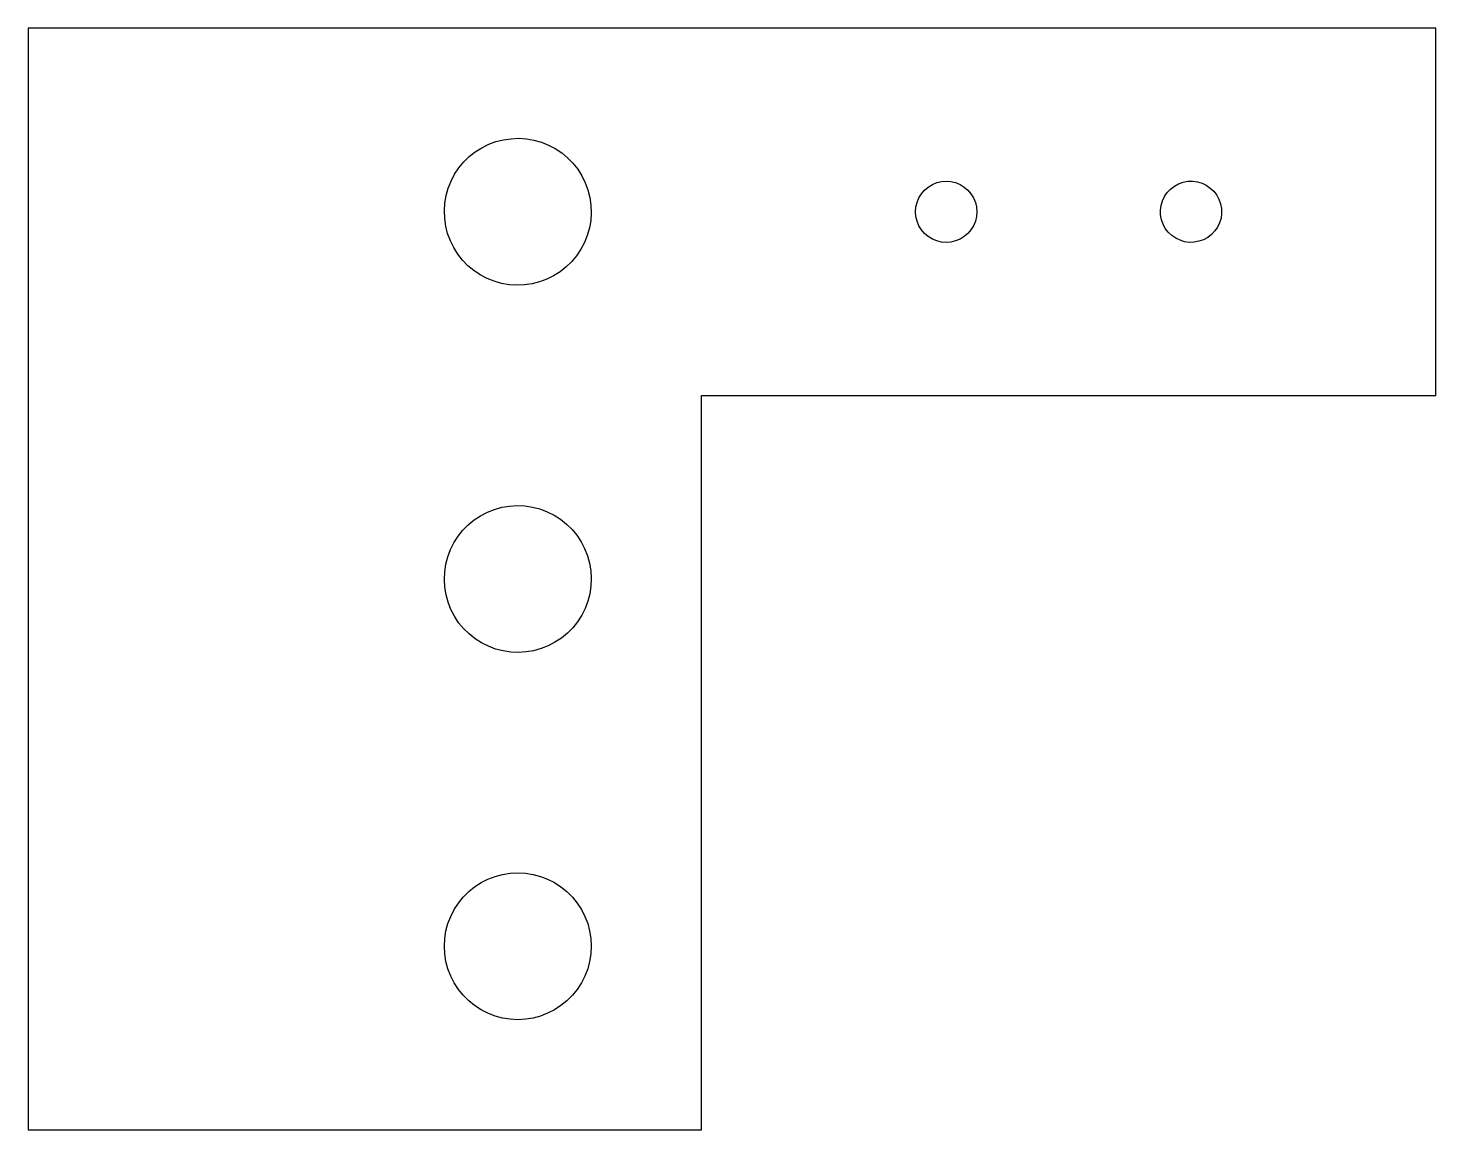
# Model space of a CAD drawing. Extents: x -57 to 57, y -45 to 45.
import ezdxf

# ---------------------------------------------------------------- set-up
doc = ezdxf.new("R2010")
doc.units = 0
doc.layers.get('0').update_dxf_attribs({"linetype": 'CONTINUOUS'})

msp = doc.modelspace()

# ---------------------------------------------------------------- linework, layer by layer
for p, q in [((57.5, 45), (-57.5, 45)), ((-57.5, 45), (-57.5, -45)), ((57.5, 15), (57.5, 45)), ((-19.87, 35.51), (-19.28, 35.73)), ((-19.28, 35.73), (-18.67, 35.88)), ((-18.67, 35.88), (-18.05, 35.97)), ((-18.05, 35.97), (-17.42, 36)), ((-17.42, 36), (-16.8, 35.96)), ((-16.8, 35.96), (-16.18, 35.85)), ((-16.18, 35.85), (-15.57, 35.68)), ((-15.57, 35.68), (-14.99, 35.45)), ((-21.91, 34.07), (-21.46, 34.51)), ((-21.46, 34.51), (-20.97, 34.9)), ((-20.97, 34.9), (-20.43, 35.23)), ((-20.43, 35.23), (-19.87, 35.51)), ((-14.99, 35.45), (-14.44, 35.16)), ((-14.44, 35.16), (-13.91, 34.81)), ((-13.91, 34.81), (-13.43, 34.41)), ((-22.66, 33.06), (-22.31, 33.59)), ((-22.31, 33.59), (-21.91, 34.07)), ((-13.43, 34.41), (-12.99, 33.96)), ((-12.99, 33.96), (-12.6, 33.47)), ((-12.6, 33.47), (-12.27, 32.93)), ((-23.18, 31.93), (-22.95, 32.51)), ((-22.95, 32.51), (-22.66, 33.06)), ((-12.27, 32.93), (-11.99, 32.37)), ((-11.99, 32.37), (-11.77, 31.78)), ((16.03, 32.02), (16.37, 32.23)), ((16.37, 32.23), (16.73, 32.38)), ((16.73, 32.38), (17.11, 32.47)), ((17.11, 32.47), (17.5, 32.5)), ((17.5, 32.5), (17.89, 32.47)), ((17.89, 32.47), (18.27, 32.38)), ((18.27, 32.38), (18.63, 32.23)), ((18.63, 32.23), (18.97, 32.02)), ((36.14, 32.1), (36.48, 32.28)), ((36.48, 32.28), (36.85, 32.41)), ((36.85, 32.41), (37.24, 32.49)), ((37.24, 32.49), (37.63, 32.5)), ((37.63, 32.5), (38.02, 32.45)), ((38.02, 32.45), (38.4, 32.33)), ((38.4, 32.33), (38.75, 32.16)), ((-23.46, 30.7), (-23.35, 31.32)), ((-23.35, 31.32), (-23.18, 31.93)), ((-11.77, 31.78), (-11.62, 31.17)), ((-11.62, 31.17), (-11.53, 30.55)), ((15.12, 30.77), (15.27, 31.13)), ((15.27, 31.13), (15.48, 31.47)), ((15.48, 31.47), (15.73, 31.77)), ((15.73, 31.77), (16.03, 32.02)), ((18.97, 32.02), (19.27, 31.77)), ((19.27, 31.77), (19.52, 31.47)), ((19.52, 31.47), (19.73, 31.13)), ((19.73, 31.13), (19.88, 30.77)), ((35.17, 30.9), (35.33, 31.25)), ((35.33, 31.25), (35.56, 31.57)), ((35.56, 31.57), (35.83, 31.86)), ((35.83, 31.86), (36.14, 32.1)), ((38.75, 32.16), (39.07, 31.94)), ((39.07, 31.94), (39.36, 31.67)), ((39.36, 31.67), (39.6, 31.36)), ((39.6, 31.36), (39.78, 31.02)), ((-23.5, 30.08), (-23.46, 30.7)), ((-23.47, 29.45), (-23.5, 30.08)), ((-11.5, 29.92), (-11.54, 29.3)), ((-11.53, 30.55), (-11.5, 29.92)), ((15, 30), (15.03, 30.39)), ((15.03, 29.61), (15, 30)), ((15.03, 30.39), (15.12, 30.77)), ((19.88, 30.77), (19.97, 30.39)), ((19.97, 30.39), (20, 30)), ((20, 30), (19.97, 29.61)), ((35, 30.13), (35.05, 30.52)), ((35.01, 29.74), (35, 30.13)), ((35.05, 30.52), (35.17, 30.9)), ((39.78, 31.02), (39.91, 30.65)), ((39.91, 30.65), (39.99, 30.26)), ((39.99, 30.26), (40, 29.87)), ((-23.38, 28.83), (-23.47, 29.45)), ((-23.23, 28.22), (-23.38, 28.83)), ((-11.54, 29.3), (-11.65, 28.68)), ((15.12, 29.23), (15.03, 29.61)), ((15.27, 28.86), (15.12, 29.23)), ((15.48, 28.53), (15.27, 28.86)), ((19.73, 28.86), (19.52, 28.53)), ((19.88, 29.23), (19.73, 28.86)), ((19.97, 29.61), (19.88, 29.23)), ((35.09, 29.35), (35.01, 29.74)), ((35.22, 28.98), (35.09, 29.35)), ((35.4, 28.64), (35.22, 28.98)), ((39.83, 29.1), (39.67, 28.75)), ((39.95, 29.48), (39.83, 29.1)), ((40, 29.87), (39.95, 29.48)), ((-23.01, 27.63), (-23.23, 28.22)), ((-22.73, 27.07), (-23.01, 27.63)), ((-11.82, 28.07), (-12.05, 27.49)), ((-11.65, 28.68), (-11.82, 28.07)), ((15.73, 28.23), (15.48, 28.53)), ((16.03, 27.98), (15.73, 28.23)), ((16.37, 27.77), (16.03, 27.98)), ((16.73, 27.62), (16.37, 27.77)), ((17.11, 27.53), (16.73, 27.62)), ((18.27, 27.62), (17.89, 27.53)), ((18.63, 27.77), (18.27, 27.62)), ((18.97, 27.98), (18.63, 27.77)), ((19.27, 28.23), (18.97, 27.98)), ((19.52, 28.53), (19.27, 28.23)), ((35.64, 28.33), (35.4, 28.64)), ((35.93, 28.06), (35.64, 28.33)), ((36.25, 27.83), (35.93, 28.06)), ((36.6, 27.67), (36.25, 27.83)), ((36.98, 27.55), (36.6, 27.67)), ((38.52, 27.72), (38.15, 27.59)), ((38.86, 27.9), (38.52, 27.72)), ((39.17, 28.14), (38.86, 27.9)), ((39.44, 28.43), (39.17, 28.14)), ((39.67, 28.75), (39.44, 28.43)), ((-22.4, 26.53), (-22.73, 27.07)), ((-22.01, 26.04), (-22.4, 26.53)), ((-12.34, 26.94), (-12.69, 26.41)), ((-12.05, 27.49), (-12.34, 26.94)), ((17.5, 27.5), (17.11, 27.53)), ((17.89, 27.53), (17.5, 27.5)), ((37.37, 27.5), (36.98, 27.55)), ((37.76, 27.51), (37.37, 27.5)), ((38.15, 27.59), (37.76, 27.51)), ((-21.57, 25.59), (-22.01, 26.04)), ((-21.09, 25.19), (-21.57, 25.59)), ((-13.54, 25.49), (-14.03, 25.1)), ((-13.09, 25.93), (-13.54, 25.49)), ((-12.69, 26.41), (-13.09, 25.93)), ((-20.56, 24.84), (-21.09, 25.19)), ((-20.01, 24.55), (-20.56, 24.84)), ((-19.43, 24.32), (-20.01, 24.55)), ((-18.82, 24.15), (-19.43, 24.32)), ((-15.72, 24.27), (-16.33, 24.12)), ((-15.13, 24.49), (-15.72, 24.27)), ((-14.57, 24.77), (-15.13, 24.49)), ((-14.03, 25.1), (-14.57, 24.77)), ((-18.2, 24.04), (-18.82, 24.15)), ((-17.58, 24), (-18.2, 24.04)), ((-16.95, 24.03), (-17.58, 24)), ((-16.33, 24.12), (-16.95, 24.03)), ((-2.5, -45), (-2.5, 15)), ((-2.5, 15), (57.5, 15)), ((-19.4, 5.69), (-18.79, 5.86)), ((-18.79, 5.86), (-18.18, 5.96)), ((-18.18, 5.96), (-17.55, 6)), ((-17.55, 6), (-16.92, 5.97)), ((-16.92, 5.97), (-16.3, 5.88)), ((-16.3, 5.88), (-15.69, 5.72)), ((-21.55, 4.43), (-21.07, 4.83)), ((-21.07, 4.83), (-20.54, 5.17)), ((-20.54, 5.17), (-19.98, 5.46)), ((-19.98, 5.46), (-19.4, 5.69)), ((-15.69, 5.72), (-15.1, 5.5)), ((-15.1, 5.5), (-14.54, 5.22)), ((-14.54, 5.22), (-14.01, 4.88)), ((-14.01, 4.88), (-13.52, 4.49)), ((-22.72, 2.96), (-22.38, 3.49)), ((-22.38, 3.49), (-21.99, 3.98)), ((-21.99, 3.98), (-21.55, 4.43)), ((-13.52, 4.49), (-13.07, 4.05)), ((-13.07, 4.05), (-12.67, 3.57)), ((-12.67, 3.57), (-12.33, 3.04)), ((-23.22, 1.81), (-23, 2.4)), ((-23, 2.4), (-22.72, 2.96)), ((-12.33, 3.04), (-12.04, 2.48)), ((-12.04, 2.48), (-11.81, 1.9)), ((-23.47, 0.58), (-23.38, 1.2)), ((-23.38, 1.2), (-23.22, 1.81)), ((-11.81, 1.9), (-11.64, 1.29)), ((-11.64, 1.29), (-11.54, 0.68)), ((-23.5, -0.05), (-23.47, 0.58)), ((-11.54, 0.68), (-11.5, 0.05)), ((-11.5, 0.05), (-11.53, -0.58)), ((-23.46, -0.68), (-23.5, -0.05)), ((-23.36, -1.29), (-23.46, -0.68)), ((-11.53, -0.58), (-11.62, -1.2)), ((-23.19, -1.9), (-23.36, -1.29)), ((-22.96, -2.48), (-23.19, -1.9)), ((-11.78, -1.81), (-12, -2.4)), ((-11.62, -1.2), (-11.78, -1.81)), ((-22.67, -3.04), (-22.96, -2.48)), ((-22.33, -3.57), (-22.67, -3.04)), ((-12.28, -2.96), (-12.62, -3.49)), ((-12, -2.4), (-12.28, -2.96)), ((-21.93, -4.05), (-22.33, -3.57)), ((-21.48, -4.49), (-21.93, -4.05)), ((-20.99, -4.88), (-21.48, -4.49)), ((-13.45, -4.43), (-13.93, -4.83)), ((-13.01, -3.98), (-13.45, -4.43)), ((-12.62, -3.49), (-13.01, -3.98)), ((-20.46, -5.22), (-20.99, -4.88)), ((-19.9, -5.5), (-20.46, -5.22)), ((-19.31, -5.72), (-19.9, -5.5)), ((-18.7, -5.88), (-19.31, -5.72)), ((-15.6, -5.69), (-16.21, -5.86)), ((-15.02, -5.46), (-15.6, -5.69)), ((-14.46, -5.17), (-15.02, -5.46)), ((-13.93, -4.83), (-14.46, -5.17)), ((-18.08, -5.97), (-18.7, -5.88)), ((-17.45, -6), (-18.08, -5.97)), ((-16.82, -5.96), (-17.45, -6)), ((-16.21, -5.86), (-16.82, -5.96)), ((-19.35, -24.29), (-18.75, -24.13)), ((-18.75, -24.13), (-18.13, -24.03)), ((-18.13, -24.03), (-17.5, -24)), ((-17.5, -24), (-16.87, -24.03)), ((-16.87, -24.03), (-16.25, -24.13)), ((-16.25, -24.13), (-15.65, -24.29)), ((-21.51, -25.54), (-21.03, -25.15)), ((-21.03, -25.15), (-20.5, -24.8)), ((-20.5, -24.8), (-19.94, -24.52)), ((-19.94, -24.52), (-19.35, -24.29)), ((-15.65, -24.29), (-15.06, -24.52)), ((-15.06, -24.52), (-14.5, -24.8)), ((-14.5, -24.8), (-13.97, -25.15)), ((-13.97, -25.15), (-13.49, -25.54)), ((-22.35, -26.47), (-21.96, -25.99)), ((-21.96, -25.99), (-21.51, -25.54)), ((-13.49, -25.54), (-13.04, -25.99)), ((-13.04, -25.99), (-12.65, -26.47)), ((-23.21, -28.15), (-22.98, -27.56)), ((-22.98, -27.56), (-22.7, -27)), ((-22.7, -27), (-22.35, -26.47)), ((-12.65, -26.47), (-12.3, -27)), ((-12.3, -27), (-12.02, -27.56)), ((-12.02, -27.56), (-11.79, -28.15)), ((-23.37, -28.75), (-23.21, -28.15)), ((-11.79, -28.15), (-11.63, -28.75)), ((-23.5, -30), (-23.47, -29.37)), ((-23.47, -29.37), (-23.37, -28.75)), ((-11.63, -28.75), (-11.53, -29.37)), ((-11.53, -29.37), (-11.5, -30)), ((-23.47, -30.63), (-23.5, -30)), ((-23.37, -31.25), (-23.47, -30.63)), ((-11.53, -30.63), (-11.63, -31.25)), ((-11.5, -30), (-11.53, -30.63)), ((-23.21, -31.85), (-23.37, -31.25)), ((-22.98, -32.44), (-23.21, -31.85)), ((-11.79, -31.85), (-12.02, -32.44)), ((-11.63, -31.25), (-11.79, -31.85)), ((-22.7, -33), (-22.98, -32.44)), ((-22.35, -33.53), (-22.7, -33)), ((-12.3, -33), (-12.65, -33.53)), ((-12.02, -32.44), (-12.3, -33)), ((-21.96, -34.01), (-22.35, -33.53)), ((-21.51, -34.46), (-21.96, -34.01)), ((-21.03, -34.85), (-21.51, -34.46)), ((-13.49, -34.46), (-13.97, -34.85)), ((-13.04, -34.01), (-13.49, -34.46)), ((-12.65, -33.53), (-13.04, -34.01)), ((-20.5, -35.2), (-21.03, -34.85)), ((-19.94, -35.48), (-20.5, -35.2)), ((-19.35, -35.71), (-19.94, -35.48)), ((-15.06, -35.48), (-15.65, -35.71)), ((-14.5, -35.2), (-15.06, -35.48)), ((-13.97, -34.85), (-14.5, -35.2)), ((-18.75, -35.87), (-19.35, -35.71)), ((-18.13, -35.97), (-18.75, -35.87)), ((-17.5, -36), (-18.13, -35.97)), ((-16.87, -35.97), (-17.5, -36)), ((-16.25, -35.87), (-16.87, -35.97)), ((-15.65, -35.71), (-16.25, -35.87)), ((-57.5, -45), (-2.5, -45))]:
    msp.add_line(p, q)

doc.saveas('drawing.dxf')
